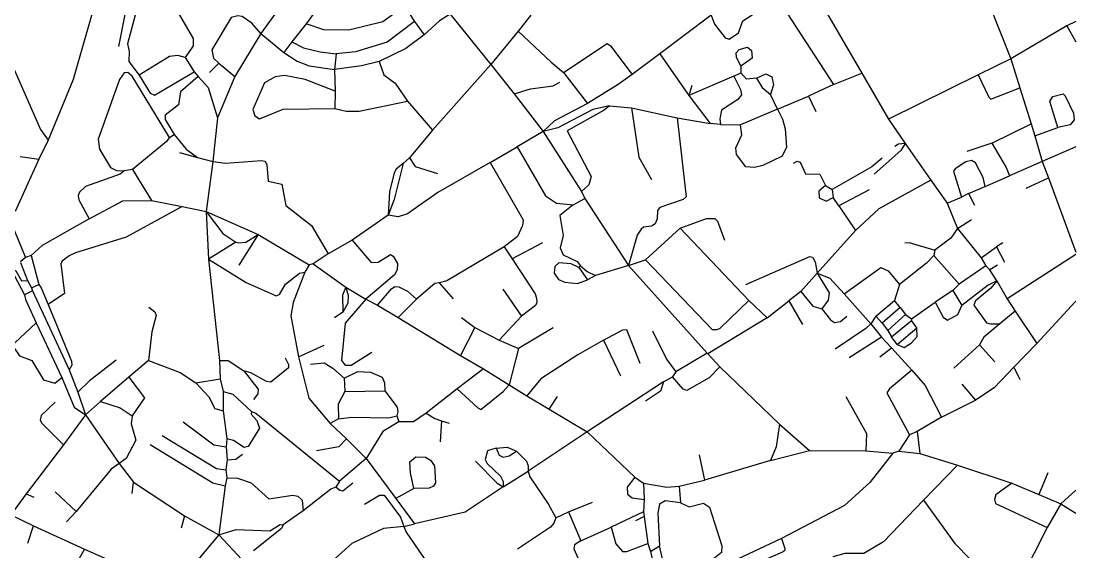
# Model space of a CAD drawing. Header units: inches. Extents: x 13510994 to 13518474, y 3660267 to 3664767.
# Drawn here: x 13516364 to 13518474, y 3662115 to 3663177 of the extents above; entities that cross this region are included whole.
import ezdxf

# ---------------------------------------------------------------- set-up
doc = ezdxf.new("R2010")
doc.units = ezdxf.units.IN
doc.header["$MEASUREMENT"] = 0

msp = doc.modelspace()

# ---------------------------------------------------------------- linework, layer by layer
for points in [[(13516646.8, 3663626.2), (13516637.1, 3663617.4), (13516619.3, 3663594.4), (13516612.6, 3663575.5), (13516620.2, 3663469), (13516605, 3663283.7), (13516602.5, 3663272.2), (13516571.5, 3663189.9), (13516558.7, 3663126.1)], [(13518235.5, 3663331.5), (13518302.7, 3663205.4), (13518344.2, 3663101.4)], [(13516535.4, 3663324.8), (13516520.7, 3663244.6), (13516468, 3663059.7), (13516418, 3662938.7)], [(13517921.4, 3663287.3), (13518045.7, 3663072.3)], [(13517130.6, 3663206.5), (13517120.5, 3663220.3), (13517104.6, 3663234.9), (13517043.5, 3663263.8), (13517022, 3663267.1), (13517008.2, 3663262.2), (13516989.5, 3663247.8), (13516934.3, 3663171.1)], [(13516607.5, 3663246.4), (13516576.3, 3663130.9), (13516579.6, 3663116.1), (13516578.9, 3663095.8), (13516600.2, 3663068.5)], [(13517744.4, 3663188.3), (13517751.3, 3663170.4), (13517772.4, 3663143), (13517780.2, 3663140.4), (13517799.1, 3663153), (13517807.7, 3663177.3), (13517877.4, 3663222.5)], [(13517877.4, 3663222.5), (13517989.2, 3663049.5)], [(13516662.2, 3663221.4), (13516708.2, 3663141.9), (13516707.7, 3663126.8), (13516692.1, 3663104.1)], [(13516881.7, 3663204.8), (13516843.6, 3663151.8)], [(13517130.6, 3663206.5), (13517087.5, 3663175), (13517019.2, 3663158.2), (13516969.1, 3663158.8), (13516934.3, 3663171.1)], [(13517130.6, 3663206.5), (13517151.1, 3663176.1)], [(13516843.6, 3663151.8), (13516825.1, 3663172.3), (13516805.7, 3663185.6), (13516797.6, 3663187.1), (13516784, 3663183.8), (13516745.2, 3663119.4), (13516748.7, 3663102.2), (13516759.4, 3663092.4)], [(13517221.9, 3663190.2), (13517201.1, 3663176.9), (13517170.1, 3663149.4)], [(13517221.9, 3663190.2), (13517303.3, 3663090)], [(13517383.7, 3663188.6), (13517358, 3663156.4)], [(13517744.4, 3663188.3), (13517641.4, 3663111)], [(13516934.3, 3663171.1), (13516905.6, 3663135)], [(13517151.1, 3663176.1), (13517095.9, 3663134.7), (13517033, 3663115), (13516994, 3663111.4)], [(13517151.1, 3663176.1), (13517170.1, 3663149.4)], [(13518455.9, 3663167), (13518344.2, 3663101.4)], [(13518474.2, 3663175.8), (13518455.9, 3663167)], [(13518455.9, 3663167), (13518474.2, 3663135.2)], [(13516843.6, 3663151.8), (13516791.1, 3663066.1)], [(13516843.6, 3663151.8), (13516889.5, 3663113.6)], [(13517170.1, 3663149.4), (13517133.5, 3663121.5), (13517080.4, 3663095.9)], [(13517358, 3663156.4), (13517303.3, 3663090)], [(13517358, 3663156.4), (13517424.1, 3663094.4), (13517449.1, 3663073.9)], [(13516323.7, 3663129.6), (13516336, 3663112.1), (13516402.7, 3662960.1), (13516418, 3662938.7)], [(13516905.6, 3663135), (13516889.5, 3663113.6)], [(13516905.6, 3663135), (13516928.7, 3663123.2), (13516961.9, 3663114.9), (13516994, 3663111.4)], [(13517449.1, 3663073.9), (13517536.1, 3663131.8), (13517543, 3663126.9), (13517586.1, 3663070)], [(13517803.7, 3663086.6), (13517795.3, 3663104.7), (13517794.1, 3663113.1), (13517800.2, 3663119.6), (13517817.2, 3663124.7), (13517824.8, 3663117.5), (13517826.7, 3663102.8), (13517803.7, 3663086.6)], [(13516692.1, 3663104.1), (13516677.5, 3663108.1), (13516660.3, 3663105.5), (13516600.2, 3663068.5)], [(13516692.1, 3663104.1), (13516709.7, 3663075.1)], [(13516889.5, 3663113.6), (13516915.8, 3663096.4), (13516940.1, 3663087), (13516990.8, 3663079.6)], [(13516994, 3663111.4), (13516990.8, 3663079.6)], [(13517080.4, 3663095.9), (13517045, 3663087), (13516990.8, 3663079.6)], [(13517080.4, 3663095.9), (13517089.2, 3663069.4), (13517111.8, 3663052.4), (13517136.5, 3663016.8)], [(13517641.4, 3663111), (13517586.1, 3663070)], [(13517641.4, 3663111), (13517699.7, 3663027.9)], [(13518344.2, 3663101.4), (13518278.6, 3663069)], [(13518344.2, 3663101.4), (13518361.9, 3663043.1)], [(13516600.2, 3663068.5), (13516621.9, 3663032.6), (13516630.6, 3663028.8), (13516709.7, 3663075.1)], [(13516709.7, 3663075.1), (13516718.2, 3663065.6)], [(13516759.4, 3663092.4), (13516740.7, 3663073.6)], [(13516759.4, 3663092.4), (13516791.1, 3663066.1)], [(13516990.8, 3663079.6), (13516991.8, 3663036.4)], [(13517303.3, 3663090), (13517187.1, 3662958.7)], [(13517303.3, 3663090), (13517350.1, 3663031)], [(13517449.1, 3663073.9), (13517497, 3663011.7)], [(13517803.7, 3663086.6), (13517803.7, 3663073.1)], [(13516660.7, 3662944.1), (13516585.7, 3663066.7), (13516577.2, 3663073.6), (13516569.7, 3663072.9), (13516560.3, 3663060.1), (13516517.9, 3662940.7), (13516520.8, 3662920.7), (13516542.7, 3662884.2), (13516554.7, 3662877.6), (13516570.2, 3662877.1)], [(13516718.2, 3663065.6), (13516682.6, 3663035.4), (13516678.5, 3663009.3), (13516651.9, 3662988.3), (13516652, 3662979.9), (13516669.7, 3662950.1)], [(13516718.2, 3663065.6), (13516738.2, 3663044), (13516756.7, 3662983)], [(13516791.1, 3663066.1), (13516756.7, 3662983)], [(13516991.8, 3663036.4), (13516931.8, 3663059.6), (13516890.8, 3663068), (13516872.3, 3663065.4), (13516850.5, 3663053.4), (13516827.2, 3662999.9), (13516831.3, 3662987.1), (13516840.9, 3662981.5), (13516888.3, 3663000.4), (13516991.1, 3663001.8)], [(13517350.1, 3663031), (13517382.7, 3663041.1), (13517428, 3663047.1), (13517441.7, 3663054.6)], [(13517586.1, 3663070), (13517558.2, 3663049.6), (13517497, 3663011.7)], [(13517789.7, 3663066.8), (13517699.7, 3663027.9)], [(13517789.7, 3663066.8), (13517803.3, 3663039.7), (13517805.1, 3663029.3), (13517797.7, 3663020.1), (13517765.1, 3662998.8), (13517761.9, 3662981), (13517762.8, 3662969.8)], [(13517789.7, 3663066.8), (13517803.7, 3663073.1)], [(13517835.2, 3663062.4), (13517814.9, 3663060.8), (13517803.7, 3663073.1)], [(13517835.2, 3663062.4), (13517853.7, 3663071.4), (13517865.8, 3663065.4), (13517869.1, 3663049.4), (13517863, 3663029.6)], [(13517835.2, 3663062.4), (13517846.4, 3663044), (13517863, 3663029.6)], [(13517989.2, 3663049.5), (13518045.7, 3663072.3)], [(13518045.7, 3663072.3), (13518099.3, 3662980.6)], [(13518278.6, 3663069), (13518099.3, 3662980.6)], [(13518278.6, 3663069), (13518300, 3663024.6), (13518304.3, 3663020.2), (13518361.9, 3663043.1)], [(13516991.8, 3663036.4), (13516991.1, 3663001.8)], [(13517705.7, 3663047.6), (13517699.7, 3663027.9)], [(13517989.2, 3663049.5), (13517939.2, 3663026.5)], [(13518361.9, 3663043.1), (13518384.6, 3662971.4)], [(13516991.1, 3663001.8), (13517014.3, 3662996.8), (13517040.1, 3662996.8), (13517136.5, 3663016.8)], [(13517136.5, 3663016.8), (13517187.1, 3662958.7)], [(13517350.1, 3663031), (13517408.3, 3662955.7)], [(13517497, 3663011.7), (13517430.9, 3662976.9), (13517408.3, 3662955.7)], [(13517699.7, 3663027.9), (13517742.5, 3662972.1)], [(13517877.2, 3663000.3), (13517863, 3663029.6)], [(13517877.2, 3663000.3), (13517939.2, 3663026.5)], [(13517939.2, 3663026.5), (13517953.7, 3662995.6)], [(13518437.8, 3662964), (13518422, 3663016), (13518427.9, 3663025.5), (13518448.7, 3663031), (13518452.9, 3663027.1), (13518469.2, 3662992.6), (13518470.6, 3662979.2), (13518462.9, 3662969.4), (13518437.8, 3662964)], [(13517541.2, 3663007.5), (13517507.7, 3663000), (13517437.5, 3662963.5), (13517408.3, 3662955.7)], [(13517541.2, 3663007.5), (13517530.6, 3662998.3), (13517456.1, 3662957.4), (13517504.1, 3662866.1), (13517499.7, 3662849), (13517484.7, 3662835.6)], [(13517541.2, 3663007.5), (13517584.7, 3663003.2)], [(13517584.7, 3663003.2), (13517676.1, 3662983.4)], [(13517584.7, 3663003.2), (13517600, 3662904.6), (13517624.7, 3662860.1)], [(13517877.2, 3663000.3), (13517886.8, 3662980.5), (13517892.5, 3662961), (13517894.8, 3662924.7), (13517886.5, 3662906.8), (13517847.7, 3662887.6), (13517831.3, 3662883.7), (13517813.9, 3662885.2), (13517795.3, 3662909.7), (13517793.9, 3662923), (13517805.5, 3662949.2), (13517802.8, 3662969.3)], [(13517877.2, 3663000.3), (13517802.8, 3662969.3)], [(13516756.7, 3662983), (13516747, 3662895.7)], [(13517676.1, 3662983.4), (13517694.4, 3662825.5), (13517688.1, 3662820.1), (13517641.9, 3662804.2), (13517637.2, 3662797.6), (13517636.3, 3662781.3), (13517632.2, 3662771.1), (13517625.3, 3662766.8), (13517609.3, 3662764.5), (13517604.3, 3662760.6), (13517596.6, 3662748.5), (13517579.2, 3662687.9)], [(13517676.1, 3662983.4), (13517742.5, 3662972.1)], [(13517762.8, 3662969.8), (13517742.5, 3662972.1)], [(13517762.8, 3662969.8), (13517802.8, 3662969.3)], [(13518099.3, 3662980.6), (13518132.8, 3662931.6)], [(13518306.3, 3662932.6), (13518384.6, 3662971.4)], [(13518384.6, 3662971.4), (13518392, 3662947)], [(13516660.7, 3662944.1), (13516669.7, 3662950.1)], [(13516669.7, 3662950.1), (13516694.1, 3662920.7), (13516716.9, 3662904.1)], [(13517187.1, 3662958.7), (13517141.1, 3662903.3)], [(13517408.3, 3662955.7), (13517356.2, 3662925.2)], [(13517408.3, 3662955.7), (13517484.7, 3662835.6)], [(13518392, 3662947), (13518437.8, 3662964)], [(13516418, 3662938.7), (13516399.4, 3662900.6)], [(13516660.7, 3662944.1), (13516653.8, 3662935.5), (13516586.7, 3662879.6)], [(13518132.8, 3662931.6), (13518123.9, 3662917.6), (13518070.7, 3662870.6)], [(13518132.8, 3662931.6), (13518119.3, 3662930.6), (13518111.7, 3662925.6)], [(13518132.8, 3662931.6), (13518184, 3662858.8)], [(13518306.3, 3662932.6), (13518256.2, 3662915.6)], [(13518306.3, 3662932.6), (13518334.6, 3662883.6), (13518341.2, 3662867.3)], [(13518392, 3662947), (13518407, 3662896.2)], [(13516361.8, 3662905.7), (13516399.4, 3662900.6)], [(13516680.7, 3662913.6), (13516716.9, 3662904.1)], [(13517301.9, 3662893.9), (13517356.2, 3662925.2)], [(13517356.2, 3662925.2), (13517412.9, 3662827.1), (13517434.7, 3662812.3), (13517468.2, 3662809.1)], [(13518474.2, 3662925), (13518407, 3662896.2)], [(13516399.4, 3662900.6), (13516351.7, 3662796.1)], [(13516716.9, 3662904.1), (13516747, 3662895.7)], [(13516747, 3662895.7), (13516734.2, 3662796)], [(13516747, 3662895.7), (13516772.7, 3662892.6), (13516844.4, 3662898.1), (13516852.1, 3662896.4), (13516855.3, 3662889.1), (13516858.2, 3662856.3), (13516885.5, 3662850.3), (13516893.2, 3662808.2), (13516944.4, 3662767.8), (13516978.2, 3662711.1)], [(13517301.9, 3662893.9), (13517197.7, 3662833.6), (13517136.7, 3662791.1), (13517118.3, 3662785.1), (13517098.1, 3662788.9)], [(13517128.1, 3662892.1), (13517109.9, 3662819.8), (13517098.1, 3662788.9)], [(13517128.1, 3662892.1), (13517114.1, 3662880.8), (13517110.2, 3662872.9), (13517100.9, 3662835.1), (13517098.1, 3662788.9)], [(13517128.1, 3662892.1), (13517141.1, 3662903.3)], [(13517141.1, 3662903.3), (13517152.4, 3662885.6), (13517196.7, 3662872.1)], [(13517301.9, 3662893.9), (13517368.1, 3662779), (13517366.7, 3662767.6), (13517356.8, 3662745.8), (13517330.1, 3662725.3)], [(13517909.2, 3662892.6), (13517916.5, 3662896.3), (13517922.4, 3662894.3), (13517933.4, 3662871.3), (13517961.9, 3662870.7), (13517973.2, 3662847.6)], [(13518086.7, 3662902.6), (13518065.6, 3662885.4), (13517986.7, 3662840.1)], [(13518292.8, 3662845.9), (13518288.5, 3662863.6), (13518273.4, 3662893.1), (13518265.6, 3662897.9), (13518253.7, 3662895.2), (13518232.7, 3662881.2), (13518229.5, 3662876.4), (13518245.3, 3662824.6)], [(13518407, 3662896.2), (13518341.2, 3662867.3)], [(13518407, 3662896.2), (13518419.5, 3662863.4)], [(13516570.2, 3662877.1), (13516561.8, 3662870.3), (13516492.7, 3662845.7), (13516480.4, 3662834.4), (13516478.1, 3662827.6), (13516479.5, 3662819.2), (13516499.9, 3662781.2)], [(13516586.7, 3662879.6), (13516570.2, 3662877.1)], [(13516586.7, 3662879.6), (13516624.8, 3662818.2)], [(13518292.8, 3662845.9), (13518341.2, 3662867.3)], [(13518374.7, 3662842.6), (13518419.5, 3662863.4)], [(13518419.5, 3662863.4), (13518474.2, 3662714.7)], [(13517973.2, 3662847.6), (13517959.7, 3662836.6), (13517960.2, 3662823.2), (13517974.3, 3662816.6), (13517988.2, 3662824.1)], [(13517973.2, 3662847.6), (13517986.7, 3662840.1)], [(13518184, 3662858.8), (13518079.6, 3662801.2), (13518033.5, 3662758)], [(13518184, 3662858.8), (13518216.3, 3662812.4)], [(13518259.1, 3662831.6), (13518292.8, 3662845.9)], [(13517468.2, 3662809.1), (13517491.7, 3662821.6)], [(13517484.7, 3662835.6), (13517491.7, 3662821.6)], [(13517491.7, 3662821.6), (13517579.2, 3662687.9)], [(13517986.7, 3662840.1), (13517988.2, 3662824.1)], [(13518000, 3662807.4), (13517988.2, 3662824.1)], [(13518060.7, 3662839.1), (13518000, 3662807.4)], [(13518216.3, 3662812.4), (13518245.3, 3662824.6)], [(13518259.1, 3662831.6), (13518245.3, 3662824.6)], [(13518259.1, 3662831.6), (13518271.2, 3662808.6)], [(13516686.1, 3662805.9), (13516573.6, 3662744.3), (13516472.2, 3662713.5), (13516460.1, 3662707.4), (13516445.7, 3662696.6), (13516442.9, 3662691.7), (13516450.7, 3662631.8), (13516418, 3662610)], [(13516499.9, 3662781.2), (13516567.3, 3662817), (13516624.8, 3662818.2)], [(13516624.8, 3662818.2), (13516686.1, 3662805.9)], [(13516686.1, 3662805.9), (13516734.2, 3662796)], [(13517468.2, 3662809.1), (13517441.5, 3662787.8), (13517448.4, 3662747.7), (13517442.1, 3662723.5), (13517448.4, 3662709.4), (13517476.6, 3662696), (13517483.2, 3662687.6)], [(13518000, 3662807.4), (13518033.5, 3662758)], [(13518216.3, 3662812.4), (13518237.2, 3662762.1)], [(13516339.2, 3662780.1), (13516344.1, 3662773.1), (13516372.2, 3662704.1)], [(13516499.9, 3662781.2), (13516405.8, 3662727.8), (13516383.7, 3662708.1)], [(13516734.2, 3662796), (13516738.6, 3662700.8)], [(13516734.2, 3662796), (13516837.9, 3662749.7)], [(13516734.2, 3662796), (13516767.1, 3662751.9), (13516793.6, 3662734.8)], [(13517098.1, 3662788.9), (13517026.1, 3662738.9)], [(13517682.6, 3662762.4), (13517734.8, 3662781.8), (13517751.9, 3662781.8), (13517757, 3662776.5), (13517771.2, 3662738.6)], [(13518237.2, 3662762.1), (13518265.2, 3662779.6)], [(13517682.6, 3662762.4), (13517612.7, 3662699.2)], [(13517682.6, 3662762.4), (13517819.5, 3662618)], [(13518033.5, 3662758), (13517956.4, 3662672.8)], [(13518237.2, 3662762.1), (13518223.8, 3662742.8), (13518192.2, 3662718.6)], [(13518237.2, 3662762.1), (13518284.7, 3662703.6)], [(13516793.6, 3662734.8), (13516799.5, 3662733.5), (13516813.6, 3662734.8), (13516837.9, 3662749.7)], [(13516837.9, 3662749.7), (13516799.2, 3662688.6)], [(13516837.9, 3662749.7), (13516940.2, 3662689.6)], [(13517026.1, 3662738.9), (13516978.2, 3662711.1)], [(13517026.1, 3662738.9), (13517064, 3662693.8), (13517077.9, 3662694.6), (13517102.5, 3662710), (13517108.1, 3662706.6), (13517116.6, 3662692.1), (13517116.3, 3662679.1), (13517110.8, 3662669.4), (13517053.4, 3662620.8)], [(13516793.6, 3662734.8), (13516738.6, 3662700.8)], [(13517330.1, 3662725.3), (13517215.7, 3662657.6), (13517200.3, 3662653.1)], [(13517330.1, 3662725.3), (13517345.9, 3662701.1)], [(13517407.2, 3662733.6), (13517345.9, 3662701.1)], [(13518131.7, 3662733.6), (13518140.5, 3662733.8), (13518192.2, 3662718.6)], [(13518192.2, 3662718.6), (13518190.2, 3662708.1)], [(13518284.7, 3662703.6), (13518315, 3662725.2)], [(13518327.7, 3662733.6), (13518315, 3662725.2)], [(13518315, 3662725.2), (13518331.2, 3662694.6)], [(13516372.2, 3662704.1), (13516362.7, 3662695.6)], [(13516362.7, 3662694.1), (13516376.7, 3662658.1)], [(13516383.7, 3662708.1), (13516372.2, 3662704.1)], [(13516383.7, 3662708.1), (13516399.2, 3662650.1)], [(13516738.6, 3662700.8), (13516814.2, 3662653.7), (13516874.2, 3662627.1), (13516880.9, 3662630.3), (13516892.6, 3662650.7), (13516920.8, 3662672.7), (13516931.7, 3662674.6)], [(13516738.6, 3662700.8), (13516760.7, 3662498.1)], [(13516978.2, 3662711.1), (13516948.2, 3662691.1)], [(13517345.9, 3662701.1), (13517392.5, 3662631.1), (13517395.2, 3662622.8), (13517395.9, 3662613.7), (13517393.2, 3662607.7), (13517365, 3662586.6)], [(13517579.2, 3662687.9), (13517612.7, 3662699.2)], [(13517612.7, 3662699.2), (13517746.4, 3662560.2), (13517756.1, 3662559.7), (13517762.5, 3662562.5), (13517819.5, 3662618)], [(13517813.7, 3662650.1), (13517942.1, 3662706.2), (13517947.3, 3662704.4), (13517952.5, 3662695.3), (13517956.4, 3662672.8)], [(13518190.2, 3662708.1), (13518175.2, 3662692.9), (13518121.5, 3662649.7)], [(13518190.2, 3662708.1), (13518240.7, 3662650.6)], [(13518284.7, 3662703.6), (13518293.7, 3662687.1)], [(13518474.2, 3662709.7), (13518336.4, 3662621.1)], [(13516343.7, 3662680.1), (13516370.2, 3662629.1)], [(13516345.7, 3662681.6), (13516352.9, 3662677), (13516364.3, 3662657.5), (13516376.7, 3662658.1)], [(13516931.7, 3662674.6), (13516907.8, 3662614.1), (13516903.3, 3662587.2), (13516918.9, 3662505.1)], [(13516940.2, 3662689.6), (13516931.7, 3662674.6)], [(13516948.2, 3662691.1), (13516940.2, 3662689.6)], [(13516948.2, 3662691.1), (13517013.6, 3662644.8)], [(13517479.7, 3662684.1), (13517464.6, 3662691.4), (13517439.3, 3662693.3), (13517431.5, 3662686), (13517430.3, 3662672.3), (13517439.2, 3662659.9), (13517451.4, 3662654.6), (13517477.1, 3662652.1), (13517496.8, 3662659.4)], [(13517483.2, 3662687.6), (13517479.7, 3662684.1)], [(13517479.7, 3662684.1), (13517496.8, 3662659.4)], [(13517483.2, 3662687.6), (13517496.4, 3662675.7), (13517512.7, 3662668)], [(13517579.2, 3662687.9), (13517512.7, 3662668)], [(13517579.2, 3662687.9), (13517736.2, 3662512.6)], [(13517924, 3662636.1), (13517956.4, 3662672.8)], [(13517956.4, 3662672.8), (13517980.7, 3662633.3), (13517978.5, 3662618.7), (13517966.1, 3662601.1)], [(13517956.4, 3662672.8), (13517982.1, 3662662.7), (13518010.7, 3662631.2)], [(13518010.7, 3662631.2), (13518083.6, 3662683.9), (13518098.5, 3662677.4), (13518121.5, 3662649.7)], [(13518293.7, 3662687.1), (13518240.7, 3662650.6)], [(13518293.7, 3662687.1), (13518302.2, 3662679.6)], [(13518317.2, 3662688.6), (13518302.2, 3662679.6)], [(13518316.2, 3662657.3), (13518302.2, 3662679.6)], [(13516376.7, 3662658.1), (13516384.2, 3662643.6)], [(13517200.3, 3662653.1), (13517191.2, 3662651.9), (13517154.9, 3662620.8)], [(13517200.3, 3662653.1), (13517228.2, 3662621.6)], [(13517512.7, 3662668), (13517496.8, 3662659.4)], [(13518316.2, 3662657.3), (13518298.7, 3662648.6), (13518245.8, 3662608.3)], [(13518316.2, 3662657.3), (13518304, 3662642.6), (13518273, 3662617.3), (13518269.8, 3662608.5), (13518295.4, 3662573.6), (13518303.1, 3662571.2), (13518321.9, 3662571.1)], [(13518316.2, 3662657.3), (13518336.4, 3662621.1)], [(13516386.2, 3662637.6), (13516370.2, 3662629.1)], [(13516384.2, 3662643.6), (13516399.2, 3662650.1)], [(13516384.2, 3662643.6), (13516386.2, 3662637.6)], [(13516386.2, 3662637.6), (13516459.7, 3662479.1)], [(13516399.2, 3662650.1), (13516404.1, 3662643.6), (13516418, 3662610)], [(13517013.6, 3662644.8), (13517006.8, 3662628.8), (13517007.6, 3662594.9)], [(13517013.6, 3662644.8), (13517018.2, 3662628.3), (13517017.6, 3662612.4), (13517007.6, 3662594.9)], [(13517013.6, 3662644.8), (13517053.4, 3662620.8)], [(13517076.9, 3662608.6), (13517104.9, 3662641.4), (13517111.7, 3662645.9), (13517119.2, 3662645.3), (13517136.6, 3662636.6), (13517154.9, 3662620.8)], [(13517327.7, 3662640.6), (13517365, 3662586.6)], [(13517924, 3662636.1), (13517899.6, 3662617.3)], [(13517924, 3662636.1), (13517947.6, 3662606.6), (13517966.1, 3662601.1)], [(13518010.7, 3662631.2), (13518063.8, 3662571.3)], [(13518121.5, 3662649.7), (13518111.3, 3662618.3)], [(13518228.2, 3662638.1), (13518192.5, 3662614.5)], [(13518228.2, 3662638.1), (13518240.7, 3662650.6)], [(13518228.2, 3662638.1), (13518245.8, 3662608.3)], [(13516370.2, 3662629.1), (13516372.4, 3662619.7), (13516393.7, 3662573.6)], [(13516418, 3662610), (13516464.7, 3662496.8), (13516465.1, 3662488.7), (13516459.7, 3662479.1)], [(13517053.4, 3662620.8), (13517012, 3662572.5), (13517005, 3662497.8), (13517012, 3662488.7), (13517024.1, 3662488.6), (13517065.7, 3662514.6)], [(13517053.4, 3662620.8), (13517076.9, 3662608.6)], [(13517118.1, 3662583.8), (13517154.9, 3662620.8)], [(13517819.5, 3662618), (13517856.4, 3662583.3)], [(13517856.4, 3662583.3), (13517899.6, 3662617.3)], [(13517899.6, 3662617.3), (13517927.1, 3662569.7)], [(13518073.8, 3662586.6), (13518111.3, 3662618.3)], [(13518122.4, 3662604.3), (13518111.3, 3662618.3)], [(13518145.2, 3662581.6), (13518192.5, 3662614.5)], [(13518192.5, 3662614.5), (13518208.4, 3662584.5), (13518217.2, 3662578.5), (13518238.2, 3662590.1), (13518245.8, 3662608.3)], [(13518336.4, 3662621.1), (13518352.8, 3662596.7)], [(13518474.2, 3662616.5), (13518472.7, 3662615.4), (13518396.2, 3662532.3)], [(13516619.2, 3662604.6), (13516631.4, 3662595.4), (13516633.8, 3662587.9), (13516625.1, 3662555.5), (13516618.6, 3662497.9)], [(13517007.6, 3662594.9), (13516990.7, 3662583.6)], [(13517076.9, 3662608.6), (13517118.1, 3662583.8)], [(13517966.1, 3662601.1), (13517983.3, 3662579.2), (13517991.2, 3662574.3), (13518003.1, 3662576.2), (13518015.7, 3662586.6)], [(13518122.4, 3662604.3), (13518086.5, 3662572.4)], [(13518133.2, 3662590.1), (13518097.9, 3662558.3)], [(13518122.4, 3662604.3), (13518133.2, 3662590.1)], [(13518133.2, 3662590.1), (13518145.2, 3662581.6)], [(13518352.8, 3662596.7), (13518321.9, 3662571.1)], [(13518352.8, 3662596.7), (13518396.2, 3662532.3)], [(13516393.7, 3662573.6), (13516351.3, 3662533.6), (13516348.5, 3662528.7), (13516349.4, 3662524.1), (13516360.3, 3662507.3), (13516385.1, 3662497.9), (13516408.5, 3662459.2), (13516431.1, 3662452.5), (13516445.3, 3662464.2)], [(13516393.7, 3662573.6), (13516445.3, 3662464.2)], [(13517118.1, 3662583.8), (13517242.7, 3662508.1)], [(13517244.7, 3662584.1), (13517271.3, 3662563.8)], [(13517365, 3662586.6), (13517319.9, 3662539)], [(13517856.4, 3662583.3), (13517737.7, 3662511.6)], [(13518063.8, 3662571.3), (13518054.1, 3662561.7), (13517992.7, 3662520.6)], [(13518073.8, 3662586.6), (13518063.8, 3662571.3)], [(13518063.8, 3662571.3), (13518085.5, 3662544.9)], [(13518073.8, 3662586.6), (13518086.5, 3662572.4)], [(13518086.5, 3662572.4), (13518097.9, 3662558.3)], [(13518105.4, 3662545.5), (13518145.2, 3662578.1)], [(13518145.2, 3662581.6), (13518145.2, 3662578.1)], [(13518155.7, 3662563.1), (13518145.2, 3662578.1)], [(13518321.9, 3662571.1), (13518290, 3662544.4), (13518281, 3662529.1)], [(13517271.3, 3662563.8), (13517242.7, 3662508.1)], [(13517271.3, 3662563.8), (13517319.9, 3662539)], [(13517428.2, 3662563.6), (13517358.8, 3662521.7)], [(13517529, 3662538.5), (13517567.6, 3662559.1), (13517574.9, 3662559.9), (13517601.7, 3662492.6)], [(13517627.2, 3662557.6), (13517655.1, 3662500.6), (13517673.7, 3662475.6)], [(13518097.9, 3662558.3), (13518105.4, 3662545.5)], [(13518116.8, 3662529.9), (13518130.7, 3662524), (13518145, 3662533.4), (13518156.3, 3662546.2), (13518155.7, 3662563.1)], [(13518116.8, 3662529.9), (13518155.7, 3662563.1)], [(13516918.9, 3662505.1), (13516970.2, 3662528.6)], [(13517319.9, 3662539), (13517358.8, 3662521.7)], [(13517529, 3662538.5), (13517477.7, 3662509.6), (13517403.6, 3662461.3), (13517375.4, 3662427.7)], [(13517529, 3662538.5), (13517562.7, 3662467.1)], [(13518085.5, 3662544.9), (13518020.7, 3662503.1)], [(13518085.5, 3662544.9), (13518105, 3662523.3)], [(13518116.8, 3662529.9), (13518105.4, 3662545.5)], [(13518229.7, 3662482.6), (13518281, 3662529.1)], [(13518281, 3662529.1), (13518312.2, 3662495.6)], [(13518396.2, 3662532.3), (13518350.2, 3662484.9)], [(13516918.9, 3662505.1), (13516939.2, 3662422.6), (13516982, 3662371.8)], [(13517242.7, 3662508.1), (13517288.6, 3662481.1)], [(13517358.8, 3662521.7), (13517340, 3662449.3)], [(13517736.2, 3662512.6), (13517673.7, 3662475.6)], [(13517736.2, 3662512.6), (13517737.7, 3662511.6)], [(13517737.7, 3662511.6), (13517761.7, 3662485.1)], [(13518081.7, 3662505.6), (13518105, 3662523.3)], [(13518105, 3662523.3), (13518146, 3662478.7)], [(13516553.7, 3662498.6), (13516500.2, 3662457.4), (13516477.1, 3662434.5)], [(13516618.6, 3662497.9), (13516579, 3662464.8)], [(13516618.6, 3662497.9), (13516682, 3662474.2), (13516713, 3662453.4)], [(13516760.7, 3662498.1), (13516762.2, 3662461.1)], [(13516760.7, 3662498.1), (13516778.1, 3662497.8), (13516809, 3662477.1)], [(13516891.7, 3662503.1), (13516899, 3662489.7), (13516898.6, 3662483.5), (13516863.1, 3662454.5), (13516854.7, 3662455.8), (13516823.5, 3662473.7), (13516809, 3662477.1)], [(13516942.7, 3662490.6), (13516969.8, 3662493.3), (13516987.6, 3662482.8), (13517010.1, 3662462.7)], [(13517761.7, 3662485.1), (13517740.4, 3662463.5), (13517695.7, 3662438.1), (13517688.4, 3662440.7), (13517666.7, 3662465.6)], [(13517761.7, 3662485.1), (13517880.9, 3662370.7)], [(13518350.2, 3662484.9), (13518310.8, 3662443.6), (13518273.3, 3662418.4)], [(13518350.2, 3662484.9), (13518361.7, 3662460.1)], [(13516445.3, 3662464.2), (13516469.7, 3662404.7), (13516492.6, 3662389.4)], [(13516459.7, 3662479.1), (13516477.1, 3662434.5)], [(13516579, 3662464.8), (13516522.8, 3662415.8)], [(13516579, 3662464.8), (13516610.3, 3662423.1), (13516585.7, 3662387.2)], [(13516809, 3662477.1), (13516838.3, 3662440.5), (13516837.5, 3662431.2), (13516828.7, 3662420.1)], [(13517010.1, 3662462.7), (13517037.7, 3662476.1), (13517063.1, 3662474.4), (13517086.4, 3662464.7), (13517091.1, 3662453.4), (13517091.6, 3662437.3)], [(13517010.1, 3662462.7), (13517011.5, 3662436.1)], [(13517288.6, 3662481.1), (13517236.1, 3662441.5)], [(13517288.6, 3662481.1), (13517340, 3662449.3)], [(13517648.9, 3662455.2), (13517666.7, 3662465.6)], [(13517673.7, 3662475.6), (13517666.7, 3662465.6)], [(13518146, 3662478.7), (13518101, 3662441.6), (13518096.1, 3662433.4), (13518141.2, 3662349.1)], [(13518146, 3662478.7), (13518172.5, 3662448.1), (13518205.2, 3662385)], [(13516713, 3662453.4), (13516762.2, 3662461.1)], [(13516713, 3662453.4), (13516739.6, 3662425.1), (13516751.6, 3662402.1), (13516768.2, 3662397.6)], [(13516762.2, 3662461.1), (13516768.2, 3662436.1)], [(13517236.1, 3662441.5), (13517173.9, 3662392.7)], [(13517236.1, 3662441.5), (13517277.3, 3662403.1), (13517283.8, 3662400.2), (13517328.2, 3662436.1), (13517340, 3662449.3)], [(13517340, 3662449.3), (13517375.4, 3662427.7)], [(13517648.9, 3662455.2), (13517496.1, 3662355.5)], [(13517648.9, 3662455.2), (13517642.7, 3662436.5), (13517613.2, 3662416.6)], [(13518245.7, 3662450.6), (13518273.3, 3662418.4)], [(13516477.1, 3662434.5), (13516492.6, 3662389.4)], [(13516768.2, 3662436.1), (13516768.2, 3662397.6)], [(13516768.2, 3662436.1), (13516787.6, 3662430.9), (13516824.8, 3662396)], [(13517011.5, 3662436.1), (13516998.2, 3662410.6), (13516998.8, 3662381.2)], [(13517011.5, 3662436.1), (13517091.6, 3662437.3)], [(13517091.6, 3662437.3), (13517115.8, 3662404.5), (13517117.6, 3662395.3), (13517115.2, 3662387.1)], [(13517375.4, 3662427.7), (13517420.5, 3662401)], [(13517420.5, 3662401), (13517436.7, 3662426.1)], [(13518013.7, 3662426.1), (13518055.1, 3662352.4), (13518053.8, 3662317.6)], [(13516431.7, 3662414.6), (13516404, 3662387.8), (13516401.8, 3662378.9), (13516405.2, 3662373), (13516448.5, 3662329.4)], [(13516522.8, 3662415.8), (13516492.6, 3662389.4)], [(13516522.8, 3662415.8), (13516562, 3662403.4), (13516585.7, 3662387.2)], [(13517420.5, 3662401), (13517496.1, 3662355.5)], [(13518205.2, 3662385), (13518273.3, 3662418.4)], [(13516492.6, 3662389.4), (13516448.5, 3662329.4)], [(13516492.6, 3662389.4), (13516560.2, 3662292)], [(13516585.7, 3662387.2), (13516583.9, 3662371.1), (13516593.4, 3662338.8), (13516573.7, 3662301.9), (13516560.2, 3662292)], [(13516768.2, 3662397.6), (13516775.2, 3662341.6)], [(13516824.8, 3662396), (13516823.9, 3662390.7), (13516835.6, 3662378.1), (13516840.4, 3662362.9), (13516817.8, 3662325.9), (13516809.9, 3662323.9), (13516788.6, 3662338.4), (13516775.2, 3662341.6)], [(13516824.8, 3662396), (13516833.6, 3662392.9), (13517000.7, 3662256.6)], [(13516998.8, 3662381.2), (13516982, 3662371.8)], [(13516998.8, 3662381.2), (13517025.5, 3662385), (13517099.2, 3662383.7), (13517115.2, 3662387.1)], [(13517115.2, 3662387.1), (13517119.7, 3662375.6)], [(13517173.9, 3662392.7), (13517148.6, 3662375.3), (13517119.7, 3662375.6)], [(13517173.9, 3662392.7), (13517191.2, 3662381.8), (13517204.8, 3662377.1)], [(13518205.2, 3662385), (13518156.7, 3662356.1)], [(13516687.7, 3662375.6), (13516749.5, 3662329.2), (13516773.7, 3662325.1)], [(13516982, 3662371.8), (13517015, 3662341.3)], [(13517119.7, 3662375.6), (13517087.5, 3662356.4), (13517054.3, 3662301.9)], [(13517204.8, 3662377.1), (13517202.2, 3662335.6)], [(13517204.8, 3662377.1), (13517220.2, 3662372.6)], [(13517880.9, 3662370.7), (13517874.7, 3662325.3), (13517863.3, 3662298.4)], [(13517880.9, 3662370.7), (13517941, 3662318.3)], [(13516645.7, 3662348.1), (13516754.8, 3662282), (13516773.2, 3662279.6)], [(13516775.2, 3662341.6), (13516773.7, 3662325.1)], [(13517015, 3662341.3), (13516999.6, 3662325.2), (13516954.7, 3662317.6)], [(13517015, 3662341.3), (13517054.3, 3662301.9)], [(13517496.1, 3662355.5), (13517378.2, 3662277.1)], [(13517496.1, 3662355.5), (13517591.7, 3662264.6)], [(13518141.2, 3662349.1), (13518119.7, 3662316.6)], [(13518156.7, 3662356.1), (13518141.2, 3662349.1)], [(13518156.7, 3662356.1), (13518161.7, 3662312.1)], [(13516448.5, 3662329.4), (13516374.1, 3662231.3)], [(13516621.7, 3662330.1), (13516747, 3662253.7), (13516771.7, 3662247.6)], [(13516773.7, 3662325.1), (13516776.2, 3662299.6)], [(13517314.2, 3662322.6), (13517297.1, 3662317.2), (13517292, 3662300.3), (13517296.2, 3662292.4), (13517323.1, 3662267.1), (13517328, 3662256.1), (13517327.9, 3662245.4)], [(13517314.2, 3662322.6), (13517336.1, 3662324.7), (13517355.1, 3662316.9)], [(13517314.2, 3662322.6), (13517320.1, 3662308.8), (13517328.3, 3662305.1), (13517340.2, 3662307.6), (13517355.1, 3662316.9)], [(13517355.1, 3662316.9), (13517374.8, 3662297), (13517378.4, 3662287.5), (13517378.2, 3662277.1)], [(13517863.3, 3662298.4), (13517941, 3662318.3)], [(13517941, 3662318.3), (13518053.8, 3662317.6)], [(13518053.8, 3662317.6), (13518108.2, 3662312.6)], [(13518119.7, 3662316.6), (13518108.2, 3662312.6)], [(13518119.7, 3662316.6), (13518161.7, 3662312.1)], [(13516776.2, 3662299.6), (13516773.2, 3662279.6)], [(13516776.2, 3662299.6), (13516793.6, 3662300.9), (13516806.7, 3662310.6)], [(13517054.3, 3662301.9), (13517000.7, 3662256.6)], [(13517054.3, 3662301.9), (13517113.7, 3662222.1)], [(13517149.6, 3662242.4), (13517142.9, 3662273.2), (13517141.7, 3662295.3), (13517153.4, 3662305.2), (13517172.5, 3662304.7), (13517182.5, 3662298.5), (13517190.6, 3662287.4), (13517192.6, 3662253.2), (13517188.6, 3662247.1), (13517180, 3662243), (13517149.6, 3662242.4)], [(13517272.7, 3662296.6), (13517315.9, 3662252.9), (13517327.9, 3662245.4)], [(13517720.7, 3662309.6), (13517731.3, 3662258.6)], [(13517863.3, 3662298.4), (13517731.3, 3662258.6)], [(13518108.2, 3662312.6), (13518061.8, 3662254.3), (13518011.2, 3662208.2), (13517884.8, 3662141.9)], [(13518161.7, 3662312.1), (13518237, 3662288.6)], [(13516560.2, 3662292), (13516544.1, 3662280.7), (13516473.7, 3662196.4)], [(13516560.2, 3662292), (13516588.6, 3662255.1)], [(13516773.2, 3662279.6), (13516775.2, 3662263.6)], [(13517327.9, 3662245.4), (13517378.2, 3662277.1)], [(13517378.2, 3662277.1), (13517381.4, 3662265.2), (13517418.4, 3662211.7), (13517433.3, 3662183.7)], [(13518237, 3662288.6), (13518169.3, 3662218.8)], [(13518237, 3662288.6), (13518345.8, 3662253.1)], [(13518417.7, 3662273.2), (13518400, 3662230.2)], [(13516585.7, 3662232.1), (13516588.6, 3662255.1)], [(13516588.6, 3662255.1), (13516690.4, 3662187.4)], [(13516775.2, 3662263.6), (13516771.7, 3662247.6)], [(13516775.2, 3662263.6), (13516796.7, 3662263), (13516823.9, 3662253.3), (13516859.1, 3662221.5), (13516907.1, 3662229), (13516917.7, 3662226.6), (13516926.1, 3662218.9), (13516927.9, 3662197.7)], [(13517000.7, 3662256.6), (13516993.2, 3662245.1)], [(13517027.2, 3662252.6), (13517007.2, 3662236.5), (13517001.7, 3662237.9), (13516993.2, 3662245.1)], [(13517591.7, 3662264.6), (13517576.5, 3662244.5), (13517576.9, 3662230.6), (13517586.1, 3662223.5), (13517610.6, 3662220.4)], [(13517591.7, 3662264.6), (13517609.2, 3662253.1)], [(13517609.2, 3662253.1), (13517655.8, 3662244.8), (13517680.6, 3662246.5)], [(13517609.2, 3662253.1), (13517610.6, 3662220.4)], [(13517680.6, 3662246.5), (13517731.3, 3662258.6)], [(13518345.8, 3662253.1), (13518314.1, 3662229.4), (13518311, 3662220.1), (13518313.6, 3662211.9), (13518416.9, 3662164.1)], [(13518345.8, 3662253.1), (13518400, 3662230.2)], [(13516374.1, 3662231.3), (13516342.9, 3662189.8)], [(13516374.1, 3662231.3), (13516389.2, 3662224.6)], [(13516431.7, 3662235.6), (13516473.7, 3662196.4)], [(13516771.7, 3662247.6), (13516759.3, 3662149.6)], [(13516993.2, 3662245.1), (13516983.7, 3662240.9), (13516927.9, 3662197.7)], [(13517149.6, 3662242.4), (13517113.7, 3662222.1)], [(13517327.9, 3662245.4), (13517252.4, 3662194.6), (13517151, 3662171.6)], [(13517680.6, 3662246.5), (13517683.1, 3662213.4)], [(13518400, 3662230.2), (13518444.1, 3662211.7)], [(13518474.2, 3662239.1), (13518444.1, 3662211.7)], [(13517050.7, 3662211.1), (13517080.6, 3662229.1), (13517090, 3662228.9), (13517122.6, 3662184.6), (13517129.2, 3662166.2)], [(13517113.7, 3662222.1), (13517151, 3662171.6)], [(13517459, 3662195.2), (13517507.2, 3662214.6)], [(13517610.6, 3662220.4), (13517609.2, 3662195.6)], [(13517683.1, 3662213.4), (13517652.4, 3662217.6), (13517641.2, 3662210.6), (13517637.6, 3662192.6), (13517641.2, 3662127.6)], [(13517683.1, 3662213.4), (13517700.2, 3662205.4), (13517728.8, 3662212.7), (13517741.3, 3662204.8), (13517765.7, 3662127.4), (13517765, 3662114.2), (13517751.6, 3662103.4), (13517677.1, 3662070.4), (13517665.8, 3662069.5), (13517657.9, 3662072.5), (13517651.8, 3662079.9), (13517641.2, 3662127.6)], [(13518169.3, 3662218.8), (13518089.1, 3662135.2), (13518050.1, 3662112.4), (13518011.7, 3662112.4), (13517987.7, 3662105.6)], [(13518169.3, 3662218.8), (13518231.9, 3662132), (13518292.5, 3662070), (13518328.1, 3662040.1), (13518343.7, 3662032.6)], [(13518444.1, 3662211.7), (13518416.9, 3662164.1)], [(13518444.1, 3662211.7), (13518474.2, 3662193.1)], [(13516342.9, 3662189.8), (13516388.4, 3662167.4)], [(13516473.7, 3662196.4), (13516454.7, 3662175.6)], [(13516690.4, 3662187.4), (13516684.2, 3662162.6)], [(13516690.4, 3662187.4), (13516759.3, 3662149.6)], [(13516927.9, 3662197.7), (13516888.3, 3662169.7)], [(13517433.3, 3662183.7), (13517459, 3662195.2)], [(13517459, 3662195.2), (13517483.8, 3662137.5)], [(13517609.2, 3662195.6), (13517544.2, 3662165)], [(13517609.2, 3662195.6), (13517610.2, 3662186.1)], [(13516377.2, 3662132.6), (13516388.4, 3662167.4)], [(13516388.4, 3662167.4), (13516490.2, 3662121)], [(13516759.3, 3662149.6), (13516794.3, 3662159.9), (13516861.3, 3662157.8), (13516882.3, 3662170), (13516888.3, 3662169.7)], [(13516888.3, 3662169.7), (13516884.6, 3662162.3), (13516828.7, 3662117.6)], [(13517129.2, 3662166.2), (13517151, 3662171.6)], [(13517433.3, 3662183.7), (13517429.3, 3662172.8), (13517422.9, 3662164.5), (13517356.7, 3662120.6)], [(13517610.2, 3662186.1), (13517593.2, 3662177.6)], [(13517610.2, 3662186.1), (13517617.8, 3662132.2)], [(13516759.3, 3662149.6), (13516689.2, 3662066.1)], [(13516759.3, 3662149.6), (13516907.2, 3661990.6)], [(13517129.2, 3662166.2), (13517088.8, 3662162.3), (13517025.7, 3662131.9), (13516992.3, 3662102.5), (13516955.4, 3662057), (13516918.6, 3662002.2), (13516907.2, 3661990.6)], [(13517129.2, 3662166.2), (13517134.2, 3662154.7), (13517189.8, 3662074), (13517194.8, 3662072.8), (13517208.1, 3662077.2), (13517228.3, 3662067.1), (13517256.6, 3662070.7), (13517270.3, 3662064.8), (13517327.6, 3661916)], [(13517483.8, 3662137.5), (13517544.2, 3662165)], [(13517544.2, 3662165), (13517553.5, 3662131.8), (13517566.8, 3662116.5), (13517575.6, 3662116.3), (13517617.8, 3662132.2)], [(13518416.9, 3662164.1), (13518364.2, 3662060.1)], [(13517483.8, 3662137.5), (13517470.9, 3662129.7), (13517469.5, 3662121.5), (13517526.5, 3661993.7)], [(13517617.8, 3662132.2), (13517622.9, 3662116.5)], [(13517622.9, 3662116.5), (13517641.2, 3662127.6)], [(13517884.8, 3662141.9), (13517892, 3662121.9), (13517891.2, 3662117.8), (13517887.2, 3662114.8), (13517741.3, 3662051.8), (13517736.8, 3662052.2), (13517720.2, 3662064.6)], [(13517884.8, 3662141.9), (13517720.2, 3662064.6)], [(13516490.2, 3662121), (13516408.4, 3661977.5)], [(13516490.2, 3662121), (13516548.2, 3662095.6)], [(13517622.9, 3662116.5), (13517631.8, 3662077.5)]]:
    msp.add_lwpolyline(points)

doc.saveas('drawing.dxf')
